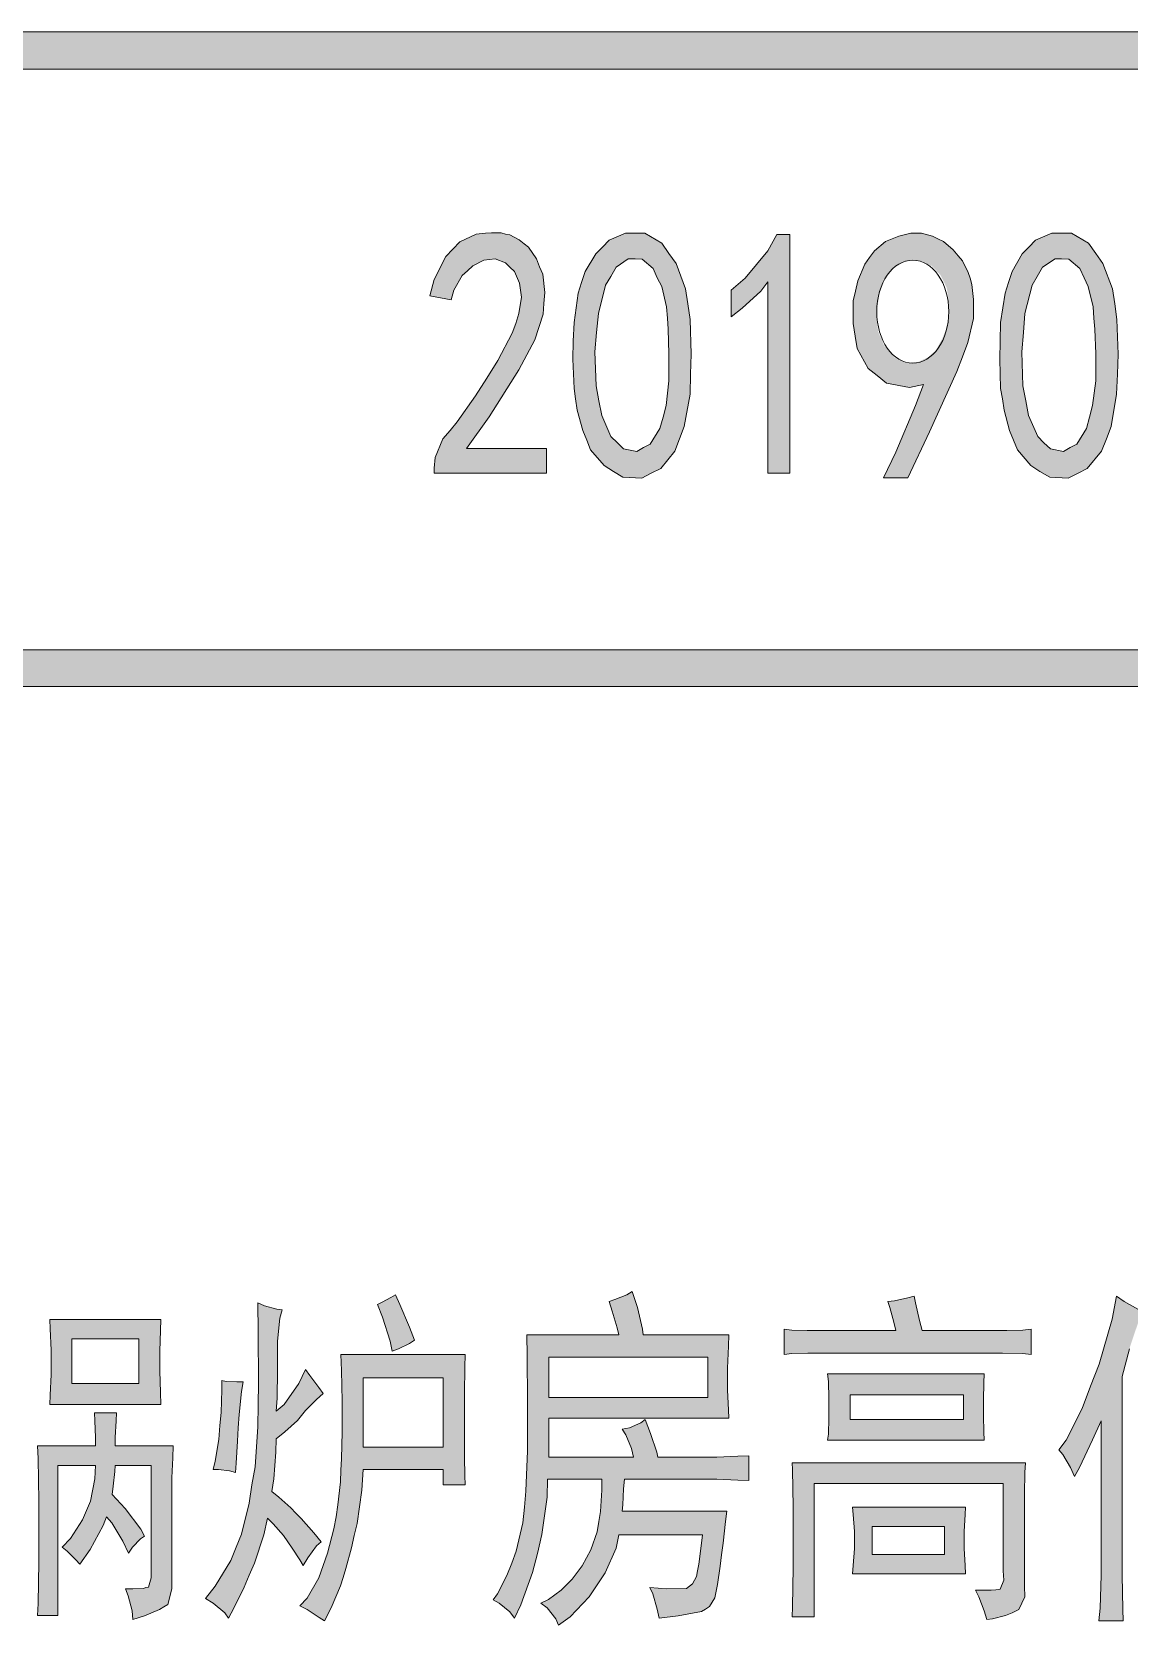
# Model space of a CAD drawing. Header units: millimetres. Extents: x 0 to 586, y 0 to 414.
# Drawn here: x 553.27 to 562.02, y 28.9 to 41.61 of the extents above; entities that cross this region are included whole.
import ezdxf

# ---------------------------------------------------------------- set-up
doc = ezdxf.new("R2010")
doc.units = ezdxf.units.MM

msp = doc.modelspace()

# ---------------------------------------------------------------- hatches: boundary and pattern name
h = msp.add_hatch(color=0)
h.dxf.hatch_style = 2
h.paths.add_polyline_path([(575.772139, 41.610139), (575.772139, 41.313806), (541.390417, 41.313806), (541.390417, 41.610139)])
h = msp.add_hatch(color=0)
h.dxf.hatch_style = 2
h.paths.add_polyline_path([(556.48225, 38.13175), (556.489306, 38.216417), (556.549278, 38.364583), (556.60925, 38.431611), (556.665694, 38.498639), (556.810333, 38.706778), (556.902056, 38.847889), (556.99025, 38.989), (557.103139, 39.207722), (557.131361, 39.285333), (557.156056, 39.362944), (557.177222, 39.493472), (557.170167, 39.549917), (557.163111, 39.606361), (557.120778, 39.698083), (557.0855, 39.733361), (557.050222, 39.768639), (556.969083, 39.800389), (556.923222, 39.793333), (556.877361, 39.789806), (556.789167, 39.743944), (556.746833, 39.705139), (556.7045, 39.666333), (556.637472, 39.549917), (556.616306, 39.472306), (556.446972, 39.504056), (556.48225, 39.634583), (556.573972, 39.818028), (556.630417, 39.878), (556.686861, 39.934444), (556.817389, 39.997944), (556.891472, 40.005), (556.937333, 40.008528), (557.014944, 40.008528), (557.050222, 39.997944), (557.0855, 39.990889), (557.159583, 39.952083), (557.198389, 39.920333), (557.233667, 39.892111), (557.297167, 39.800389), (557.321861, 39.736889), (557.346556, 39.676917), (557.364194, 39.532278), (557.357139, 39.444083), (557.350083, 39.359417), (557.283056, 39.154806), (557.219556, 39.034861), (557.156056, 38.914917), (556.919694, 38.540972), (556.739778, 38.286972), (557.378306, 38.286972), (557.378306, 38.089417), (556.48225, 38.089417)])
h = msp.add_hatch(color=0)
h.paths.add_polyline_path([(557.589972, 39.144222), (557.597028, 39.292389), (557.628778, 39.525222), (557.657, 39.609889), (557.685222, 39.698083), (557.769889, 39.839194), (557.822806, 39.892111), (557.875722, 39.948556), (558.00625, 40.005), (558.083861, 40.005), (558.161472, 40.005), (558.295528, 39.923861), (558.351972, 39.842722), (558.411944, 39.761583), (558.486028, 39.5605), (558.503667, 39.440556), (558.521306, 39.317083), (558.531889, 39.038389), (558.524833, 38.879639), (558.521306, 38.720889), (558.475444, 38.463361), (558.436639, 38.364583), (558.401361, 38.265806), (558.288472, 38.128222), (558.210861, 38.089417), (558.136778, 38.050611), (557.985083, 38.057667), (557.911, 38.103528), (557.836917, 38.152917), (557.727556, 38.276389), (557.699333, 38.354), (557.667583, 38.431611), (557.621722, 38.593889), (557.607611, 38.682083), (557.597028, 38.76675), (557.586444, 38.999583)])
h.paths.add_polyline_path([(557.776944, 39.21125), (557.762833, 39.059556), (557.773417, 38.787917), (557.794583, 38.667972), (557.819278, 38.551556), (557.889833, 38.382222), (557.94275, 38.332833), (557.992139, 38.283444), (558.097972, 38.262278), (558.150889, 38.294028), (558.203806, 38.32225), (558.281417, 38.445722), (558.306111, 38.537444), (558.330806, 38.629167), (558.351972, 38.826722), (558.351972, 38.936083), (558.351972, 39.041917), (558.348444, 39.239472), (558.341389, 39.327667), (558.334333, 39.415861), (558.295528, 39.578139), (558.26025, 39.648694), (558.2285, 39.722778), (558.140306, 39.796861), (558.083861, 39.800389), (558.027417, 39.800389), (557.932167, 39.733361), (557.889833, 39.659278), (557.8475, 39.588722), (557.791056, 39.362944)])
h = msp.add_hatch(color=0)
h.dxf.hatch_style = 2
h.paths.add_polyline_path([(559.142194, 39.616944), (559.08575, 39.542861), (558.937583, 39.405278), (558.849389, 39.33825), (558.849389, 39.549917), (558.962278, 39.645167), (559.142194, 39.863889), (559.21275, 39.994417), (559.318583, 39.994417), (559.318583, 38.089417), (559.142194, 38.089417)])
h = msp.add_hatch(color=0)
h.paths.add_polyline_path([(560.062944, 38.054139), (560.161722, 38.25875), (560.320472, 38.629167), (560.383972, 38.7985), (560.271083, 38.773806), (560.087639, 38.809083), (560.013556, 38.869056), (559.943, 38.9255), (559.854806, 39.08425), (559.837167, 39.183028), (559.823056, 39.285333), (559.823056, 39.46525), (559.840694, 39.542861), (559.858333, 39.624), (559.914778, 39.758056), (559.953583, 39.810972), (559.992389, 39.863889), (560.080583, 39.937972), (560.1335, 39.959139), (560.186417, 39.980306), (560.281667, 40.005), (560.324, 40.005), (560.366333, 40.005), (560.454528, 39.980306), (560.496861, 39.959139), (560.542722, 39.937972), (560.620333, 39.870944), (560.659139, 39.825083), (560.694417, 39.78275), (560.740278, 39.691028), (560.754389, 39.645167), (560.7685, 39.595778), (560.782611, 39.475833), (560.782611, 39.40175), (560.782611, 39.324139), (560.73675, 39.133639), (560.694417, 39.017222), (560.648556, 38.900806), (560.429833, 38.421028), (560.256972, 38.054139)])
h.paths.add_polyline_path([(560.013556, 39.295917), (560.020611, 39.221833), (560.07, 39.105417), (560.112333, 39.056028), (560.154667, 39.010167), (560.246389, 38.967833), (560.295778, 38.974889), (560.341639, 38.978417), (560.41925, 39.013694), (560.447472, 39.041917), (560.479222, 39.066611), (560.532139, 39.161861), (560.560361, 39.228889), (560.578, 39.313556), (560.585056, 39.454667), (560.578, 39.511111), (560.567417, 39.571083), (560.521556, 39.666333), (560.486278, 39.705139), (560.447472, 39.743944), (560.366333, 39.78275), (560.320472, 39.78275), (560.295778, 39.789806), (560.225222, 39.772167), (560.182889, 39.751), (560.140556, 39.726306), (560.073528, 39.638111), (560.048833, 39.571083), (560.027667, 39.504056), (560.010028, 39.366472)])
h = msp.add_hatch(color=0)
h.paths.add_polyline_path([(560.994278, 39.144222), (560.997806, 39.292389), (561.033083, 39.525222), (561.061306, 39.609889), (561.089528, 39.698083), (561.170667, 39.839194), (561.223583, 39.892111), (561.2765, 39.948556), (561.407028, 40.005), (561.484639, 40.005), (561.56225, 40.005), (561.699833, 39.923861), (561.756278, 39.842722), (561.812722, 39.761583), (561.890333, 39.5605), (561.907972, 39.440556), (561.925611, 39.317083), (561.936194, 39.038389), (561.929139, 38.879639), (561.922083, 38.720889), (561.87975, 38.463361), (561.840944, 38.364583), (561.802139, 38.265806), (561.68925, 38.128222), (561.615167, 38.089417), (561.537556, 38.050611), (561.389389, 38.057667), (561.311778, 38.103528), (561.237694, 38.152917), (561.131861, 38.276389), (561.100111, 38.354), (561.068361, 38.431611), (561.026028, 38.593889), (561.011917, 38.682083), (560.997806, 38.76675), (560.99075, 38.999583)])
h.paths.add_polyline_path([(561.18125, 39.21125), (561.167139, 39.059556), (561.174194, 38.787917), (561.198889, 38.667972), (561.220056, 38.551556), (561.294139, 38.382222), (561.343528, 38.332833), (561.396444, 38.283444), (561.49875, 38.262278), (561.551667, 38.294028), (561.604583, 38.32225), (561.682194, 38.445722), (561.706889, 38.537444), (561.731583, 38.629167), (561.756278, 38.826722), (561.756278, 38.936083), (561.756278, 39.041917), (561.749222, 39.239472), (561.742167, 39.327667), (561.735111, 39.415861), (561.696306, 39.578139), (561.664556, 39.648694), (561.629278, 39.722778), (561.541083, 39.796861), (561.484639, 39.800389), (561.431722, 39.800389), (561.332944, 39.733361), (561.290611, 39.659278), (561.248278, 39.588722), (561.191833, 39.362944)])
h = msp.add_hatch(color=0)
h.dxf.hatch_style = 2
h.paths.add_polyline_path([(575.772139, 36.681833), (575.772139, 36.389028), (541.390417, 36.389028), (541.390417, 36.681833)])
h = msp.add_hatch(color=0)
h.dxf.hatch_style = 2
h.paths.add_polyline_path([(556.171806, 31.538333), (556.207083, 31.460722), (556.284694, 31.280806), (556.3235, 31.174972), (556.284694, 31.150278), (556.1965, 31.107944), (556.147111, 31.086778), (556.129472, 31.167917), (556.0695, 31.358417), (556.030694, 31.460722), (556.065972, 31.478361), (556.136528, 31.517167)])
h = msp.add_hatch(color=0)
h.paths.add_polyline_path([(557.981556, 30.465889), (558.038, 30.476472), (558.129722, 30.515278), (558.165, 30.5435), (558.207333, 30.430611), (558.256722, 30.282444), (558.263778, 30.243639), (558.662417, 30.243639), (558.7365, 30.243639), (558.902306, 30.250694), (558.9905, 30.254222), (558.9905, 30.056667), (558.902306, 30.060194), (558.7365, 30.06725), (558.662417, 30.06725), (557.999194, 30.06725), (557.992139, 29.989639), (557.985083, 29.862639), (557.981556, 29.81325), (558.814111, 29.81325), (558.803528, 29.728583), (558.785889, 29.555722), (558.771778, 29.464), (558.761194, 29.372278), (558.740028, 29.227639), (558.729444, 29.174722), (558.718861, 29.121806), (558.676528, 29.05125), (558.644778, 29.030083), (558.613028, 29.012444), (558.426056, 28.977167), (558.274361, 28.959528), (558.26025, 29.030083), (558.224972, 29.153556), (558.200278, 29.202944), (558.334333, 29.192361), (558.493083, 29.195889), (558.517778, 29.213528), (558.542472, 29.231167), (558.574222, 29.291139), (558.581278, 29.337), (558.591861, 29.389917), (558.6095, 29.534556), (558.620083, 29.62275), (557.953333, 29.62275), (557.932167, 29.516917), (557.843972, 29.319361), (557.780472, 29.224111), (557.716972, 29.128861), (557.565278, 28.970111), (557.473556, 28.903083), (557.452389, 28.952472), (557.381833, 29.040667), (557.332444, 29.079472), (557.392417, 29.107694), (557.494722, 29.181778), (557.537056, 29.224111), (557.582917, 29.269972), (557.660528, 29.375806), (557.695806, 29.439306), (557.731083, 29.502806), (557.780472, 29.647444), (557.794583, 29.728583), (557.808694, 29.809722), (557.819278, 29.979056), (557.819278, 30.06725), (557.385361, 30.06725), (557.381833, 29.922611), (557.3395, 29.626278), (557.304222, 29.474583), (557.265417, 29.322889), (557.173694, 29.065361), (557.120778, 28.959528), (557.0855, 29.008917), (557.000833, 29.079472), (556.951444, 29.104167), (556.986722, 29.153556), (557.060806, 29.298194), (557.099611, 29.396972), (557.134889, 29.492222), (557.187806, 29.718), (557.201917, 29.845), (557.2125, 29.972), (557.226611, 30.293028), (557.226611, 30.487056), (557.226611, 30.688139), (557.223083, 31.0515), (557.219556, 31.217306), (557.953333, 31.217306), (557.939222, 31.27375), (557.900417, 31.407806), (557.875722, 31.485417), (557.921583, 31.499528), (558.016833, 31.538333), (558.059167, 31.563028), (558.1015, 31.436028), (558.143833, 31.263167), (558.147361, 31.217306), (558.83175, 31.217306), (558.828222, 31.129111), (558.821167, 30.952722), (558.821167, 30.864528), (558.821167, 30.776333), (558.828222, 30.621111), (558.83175, 30.554083), (557.395944, 30.554083), (557.395944, 30.243639), (558.06975, 30.243639), (558.055639, 30.310667), (558.009778, 30.420028)])
h.paths.add_polyline_path([(558.662417, 30.719889), (558.662417, 31.040917), (557.395944, 31.040917), (557.395944, 30.719889)])
h = msp.add_hatch(color=0)
h.dxf.hatch_style = 2
h.paths.add_polyline_path([(559.272722, 31.263167), (559.332694, 31.256111), (559.456167, 31.252583), (559.523194, 31.252583), (560.161722, 31.252583), (560.147611, 31.319611), (560.115861, 31.436028), (560.098222, 31.485417), (560.151139, 31.488944), (560.256972, 31.513639), (560.309889, 31.52775), (560.320472, 31.474833), (560.352222, 31.333722), (560.373389, 31.252583), (560.983694, 31.252583), (561.047194, 31.252583), (561.174194, 31.256111), (561.241222, 31.263167), (561.241222, 31.062083), (561.174194, 31.069139), (561.011917, 31.072667), (560.913139, 31.072667), (559.53025, 31.072667), (559.459694, 31.072667), (559.332694, 31.069139), (559.272722, 31.062083)])
h = msp.add_hatch(color=0)
h.dxf.hatch_style = 2
h.paths.add_polyline_path([(562.144333, 31.407806), (562.112583, 31.369), (562.024389, 31.107944), (561.967944, 30.885694), (561.967944, 29.478111), (561.967944, 29.301722), (561.971472, 29.030083), (561.975, 28.938361), (561.780972, 28.938361), (561.791556, 29.037139), (561.798611, 29.301722), (561.798611, 29.467528), (561.798611, 30.532917), (561.731583, 30.381222), (561.62575, 30.158972), (561.586944, 30.088417), (561.555194, 30.158972), (561.495222, 30.264806), (561.463472, 30.300083), (561.519917, 30.377694), (561.646917, 30.631694), (561.713944, 30.808083), (561.7845, 30.984472), (561.886806, 31.344306), (561.922083, 31.52775), (561.982056, 31.485417), (562.091417, 31.421917)])
h = msp.add_hatch(color=0)
h.dxf.hatch_style = 2
h.paths.add_polyline_path([(555.268694, 31.418389), (555.251056, 31.351361), (555.233417, 31.167917), (555.233417, 31.0515), (555.233417, 30.935083), (555.229889, 30.712833), (555.222833, 30.610528), (555.286333, 30.663444), (555.40275, 30.82925), (555.455667, 30.942139), (555.490944, 30.89275), (555.5615, 30.7975), (555.596778, 30.751639), (555.543861, 30.70225), (555.455667, 30.614056), (555.423917, 30.57525), (555.392167, 30.536444), (555.289861, 30.444722), (555.222833, 30.388278), (555.219306, 30.282444), (555.201667, 30.070778), (555.187556, 29.968472), (555.244, 29.922611), (555.33925, 29.837944), (555.378056, 29.795611), (555.420389, 29.753278), (555.522694, 29.640389), (555.579139, 29.566306), (555.543861, 29.534556), (555.473306, 29.439306), (555.438028, 29.379333), (555.409806, 29.425194), (555.349833, 29.516917), (555.314556, 29.566306), (555.279278, 29.619222), (555.198139, 29.710944), (555.152278, 29.756806), (555.124056, 29.62275), (555.049972, 29.396972), (555.007639, 29.301722), (554.965306, 29.206472), (554.884167, 29.037139), (554.841833, 28.959528), (554.813611, 29.001861), (554.718361, 29.079472), (554.658389, 29.11475), (554.736, 29.213528), (554.859472, 29.418139), (554.901806, 29.523972), (554.944139, 29.629806), (555.007639, 29.87675), (555.028806, 30.021389), (555.0535, 30.166028), (555.074667, 30.483528), (555.078194, 30.659917), (555.081722, 30.832778), (555.078194, 31.242), (555.074667, 31.474833), (555.127583, 31.450139), (555.226361, 31.421917)])
h = msp.add_hatch(color=0)
h.paths.add_polyline_path([(553.416611, 30.663444), (553.420139, 30.737528), (553.427194, 30.903333), (553.427194, 30.998583), (553.427194, 31.097361), (553.420139, 31.266694), (553.416611, 31.340778), (554.302083, 31.340778), (554.298556, 31.252583), (554.295028, 31.086778), (554.295028, 31.009167), (554.295028, 30.931556), (554.298556, 30.758694), (554.302083, 30.663444)])
h.paths.add_polyline_path([(554.125694, 30.82925), (554.125694, 31.185556), (553.593, 31.185556), (553.593, 30.82925)])
h = msp.add_hatch(color=0)
h.paths.add_polyline_path([(556.729194, 31.062083), (556.725667, 30.959778), (556.722139, 30.748111), (556.722139, 30.642278), (556.722139, 30.32125), (556.722139, 30.243639), (556.725667, 30.095472), (556.729194, 30.021389), (556.552806, 30.021389), (556.552806, 30.144861), (555.914278, 30.144861), (555.903694, 29.979056), (555.868417, 29.714472), (555.843722, 29.619222), (555.822556, 29.520444), (555.776694, 29.354639), (555.755528, 29.284083), (555.734361, 29.217056), (555.660278, 29.040667), (555.607361, 28.938361), (555.565028, 28.963056), (555.469778, 29.026556), (555.409806, 29.058306), (555.469778, 29.118278), (555.5615, 29.280556), (555.596778, 29.379333), (555.632056, 29.478111), (555.681444, 29.672139), (555.699083, 29.767389), (555.713194, 29.862639), (555.734361, 30.046083), (555.737889, 30.137806), (555.741417, 30.229528), (555.748472, 30.444722), (555.748472, 30.564667), (555.748472, 30.688139), (555.741417, 30.935083), (555.737889, 31.062083)])
h.paths.add_polyline_path([(556.552806, 30.32125), (556.552806, 30.875111), (555.914278, 30.875111), (555.914278, 30.32125)])
h = msp.add_hatch(color=0)
h.paths.add_polyline_path([(560.867278, 30.906861), (560.86375, 30.836306), (560.860222, 30.698722), (560.860222, 30.631694), (560.860222, 30.571722), (560.86375, 30.444722), (560.867278, 30.377694), (559.618444, 30.377694), (559.6255, 30.427083), (559.629028, 30.554083), (559.629028, 30.631694), (559.629028, 30.709306), (559.6255, 30.846889), (559.618444, 30.906861)])
h.paths.add_polyline_path([(560.701472, 30.5435), (560.701472, 30.741056), (559.798361, 30.741056), (559.798361, 30.5435)])
h = msp.add_hatch(color=0)
h.dxf.hatch_style = 2
h.paths.add_polyline_path([(554.95825, 30.843361), (554.944139, 30.76575), (554.9265, 30.582306), (554.919444, 30.476472), (554.912389, 30.370639), (554.901806, 30.19425), (554.898278, 30.120167), (554.848889, 30.134278), (554.760694, 30.144861), (554.718361, 30.144861), (554.736, 30.211889), (554.764222, 30.38475), (554.771278, 30.494111), (554.781861, 30.599944), (554.788917, 30.779861), (554.788917, 30.853944), (554.824194, 30.846889), (554.908861, 30.843361)])
h = msp.add_hatch(color=0)
h.dxf.hatch_style = 2
h.paths.add_polyline_path([(553.949306, 30.596417), (553.945778, 30.532917), (553.938722, 30.398861), (553.938722, 30.331833), (554.400861, 30.331833), (554.397333, 30.236583), (554.390278, 30.077833), (554.390278, 30.010806), (554.390278, 29.291139), (554.390278, 29.192361), (554.358528, 29.068889), (554.326778, 29.047722), (554.2915, 29.026556), (554.171556, 28.977167), (554.079833, 28.948944), (554.072778, 29.015972), (554.041028, 29.135917), (554.019861, 29.192361), (554.079833, 29.192361), (554.1645, 29.195889), (554.182139, 29.202944), (554.203306, 29.206472), (554.224472, 29.280556), (554.224472, 29.347583), (554.224472, 30.176611), (553.938722, 30.176611), (553.935194, 30.127222), (553.921083, 30.010806), (553.914028, 29.943778), (554.016333, 29.834417), (554.143333, 29.668611), (554.171556, 29.612167), (554.139806, 29.591), (554.076306, 29.523972), (554.044556, 29.478111), (553.998694, 29.573361), (553.9105, 29.718), (553.868167, 29.767389), (553.843472, 29.696833), (553.737639, 29.506333), (553.6565, 29.389917), (553.62475, 29.425194), (553.554194, 29.492222), (553.515389, 29.523972), (553.582417, 29.594528), (553.677667, 29.742694), (553.709417, 29.816778), (553.741167, 29.890861), (553.776444, 30.070778), (553.779972, 30.176611), (553.480111, 30.176611), (553.480111, 28.980694), (553.317833, 28.980694), (553.324889, 29.075944), (553.328417, 29.407556), (553.328417, 29.643917), (553.328417, 29.890861), (553.324889, 30.233056), (553.317833, 30.331833), (553.779972, 30.331833), (553.779972, 30.398861), (553.776444, 30.532917), (553.772917, 30.596417)])
h = msp.add_hatch(color=0)
h.dxf.hatch_style = 2
h.paths.add_polyline_path([(561.188306, 29.213528), (561.191833, 29.128861), (561.142444, 29.026556), (561.089528, 29.001861), (561.036611, 28.980694), (560.934306, 28.952472), (560.888444, 28.948944), (560.867278, 29.015972), (560.824944, 29.128861), (560.796722, 29.181778), (560.842583, 29.181778), (560.923722, 29.181778), (560.959, 29.185306), (560.994278, 29.188833), (561.0225, 29.262917), (561.018972, 29.337), (561.018972, 30.031972), (559.512611, 30.031972), (559.512611, 28.970111), (559.336222, 28.970111), (559.33975, 29.047722), (559.343278, 29.361694), (559.343278, 29.601583), (559.343278, 29.845), (559.33975, 30.144861), (559.336222, 30.197778), (561.195361, 30.197778), (561.191833, 30.120167), (561.188306, 29.950833), (561.188306, 29.855583)])
h = msp.add_hatch(color=0)
h.paths.add_polyline_path([(560.719111, 29.845), (560.715583, 29.785028), (560.708528, 29.650972), (560.708528, 29.580417), (560.708528, 29.513389), (560.715583, 29.379333), (560.719111, 29.312306), (559.816, 29.312306), (559.823056, 29.379333), (559.833639, 29.513389), (559.833639, 29.580417), (559.833639, 29.650972), (559.823056, 29.785028), (559.816, 29.845)])
h.paths.add_polyline_path([(560.549778, 29.467528), (560.549778, 29.689778), (559.97475, 29.689778), (559.97475, 29.467528)])

# ---------------------------------------------------------------- linework, layer by layer
at = {"color": 0, "lineweight": 0}
for points in [[(575.772139, 41.610139), (575.772139, 41.313806), (541.390417, 41.313806), (541.390417, 41.610139)], [(556.48225, 38.13175), (556.489306, 38.216417), (556.549278, 38.364583), (556.60925, 38.431611), (556.665694, 38.498639), (556.810333, 38.706778), (556.902056, 38.847889), (556.99025, 38.989), (557.103139, 39.207722), (557.131361, 39.285333), (557.156056, 39.362944), (557.177222, 39.493472), (557.170167, 39.549917), (557.163111, 39.606361), (557.120778, 39.698083), (557.0855, 39.733361), (557.050222, 39.768639), (556.969083, 39.800389), (556.923222, 39.793333), (556.877361, 39.789806), (556.789167, 39.743944), (556.746833, 39.705139), (556.7045, 39.666333), (556.637472, 39.549917), (556.616306, 39.472306), (556.446972, 39.504056), (556.48225, 39.634583), (556.573972, 39.818028), (556.630417, 39.878), (556.686861, 39.934444), (556.817389, 39.997944), (556.891472, 40.005), (556.937333, 40.008528), (557.014944, 40.008528), (557.050222, 39.997944), (557.0855, 39.990889), (557.159583, 39.952083), (557.198389, 39.920333), (557.233667, 39.892111), (557.297167, 39.800389), (557.321861, 39.736889), (557.346556, 39.676917), (557.364194, 39.532278), (557.357139, 39.444083), (557.350083, 39.359417), (557.283056, 39.154806), (557.219556, 39.034861), (557.156056, 38.914917), (556.919694, 38.540972), (556.739778, 38.286972), (557.378306, 38.286972), (557.378306, 38.089417), (556.48225, 38.089417)], [(557.589972, 39.144222), (557.597028, 39.292389), (557.628778, 39.525222), (557.657, 39.609889), (557.685222, 39.698083), (557.769889, 39.839194), (557.822806, 39.892111), (557.875722, 39.948556), (558.00625, 40.005), (558.083861, 40.005), (558.161472, 40.005), (558.295528, 39.923861), (558.351972, 39.842722), (558.411944, 39.761583), (558.486028, 39.5605), (558.503667, 39.440556), (558.521306, 39.317083), (558.531889, 39.038389), (558.524833, 38.879639), (558.521306, 38.720889), (558.475444, 38.463361), (558.436639, 38.364583), (558.401361, 38.265806), (558.288472, 38.128222), (558.210861, 38.089417), (558.136778, 38.050611), (557.985083, 38.057667), (557.911, 38.103528), (557.836917, 38.152917), (557.727556, 38.276389), (557.699333, 38.354), (557.667583, 38.431611), (557.621722, 38.593889), (557.607611, 38.682083), (557.597028, 38.76675), (557.586444, 38.999583)], [(559.142194, 39.616944), (559.08575, 39.542861), (558.937583, 39.405278), (558.849389, 39.33825), (558.849389, 39.549917), (558.962278, 39.645167), (559.142194, 39.863889), (559.21275, 39.994417), (559.318583, 39.994417), (559.318583, 38.089417), (559.142194, 38.089417)], [(560.062944, 38.054139), (560.161722, 38.25875), (560.320472, 38.629167), (560.383972, 38.7985), (560.271083, 38.773806), (560.087639, 38.809083), (560.013556, 38.869056), (559.943, 38.9255), (559.854806, 39.08425), (559.837167, 39.183028), (559.823056, 39.285333), (559.823056, 39.46525), (559.840694, 39.542861), (559.858333, 39.624), (559.914778, 39.758056), (559.953583, 39.810972), (559.992389, 39.863889), (560.080583, 39.937972), (560.1335, 39.959139), (560.186417, 39.980306), (560.281667, 40.005), (560.324, 40.005), (560.366333, 40.005), (560.454528, 39.980306), (560.496861, 39.959139), (560.542722, 39.937972), (560.620333, 39.870944), (560.659139, 39.825083), (560.694417, 39.78275), (560.740278, 39.691028), (560.754389, 39.645167), (560.7685, 39.595778), (560.782611, 39.475833), (560.782611, 39.40175), (560.782611, 39.324139), (560.73675, 39.133639), (560.694417, 39.017222), (560.648556, 38.900806), (560.429833, 38.421028), (560.256972, 38.054139)], [(560.994278, 39.144222), (560.997806, 39.292389), (561.033083, 39.525222), (561.061306, 39.609889), (561.089528, 39.698083), (561.170667, 39.839194), (561.223583, 39.892111), (561.2765, 39.948556), (561.407028, 40.005), (561.484639, 40.005), (561.56225, 40.005), (561.699833, 39.923861), (561.756278, 39.842722), (561.812722, 39.761583), (561.890333, 39.5605), (561.907972, 39.440556), (561.925611, 39.317083), (561.936194, 39.038389), (561.929139, 38.879639), (561.922083, 38.720889), (561.87975, 38.463361), (561.840944, 38.364583), (561.802139, 38.265806), (561.68925, 38.128222), (561.615167, 38.089417), (561.537556, 38.050611), (561.389389, 38.057667), (561.311778, 38.103528), (561.237694, 38.152917), (561.131861, 38.276389), (561.100111, 38.354), (561.068361, 38.431611), (561.026028, 38.593889), (561.011917, 38.682083), (560.997806, 38.76675), (560.99075, 38.999583)], [(557.776944, 39.21125), (557.762833, 39.059556), (557.773417, 38.787917), (557.794583, 38.667972), (557.819278, 38.551556), (557.889833, 38.382222), (557.94275, 38.332833), (557.992139, 38.283444), (558.097972, 38.262278), (558.150889, 38.294028), (558.203806, 38.32225), (558.281417, 38.445722), (558.306111, 38.537444), (558.330806, 38.629167), (558.351972, 38.826722), (558.351972, 38.936083), (558.351972, 39.041917), (558.348444, 39.239472), (558.341389, 39.327667), (558.334333, 39.415861), (558.295528, 39.578139), (558.26025, 39.648694), (558.2285, 39.722778), (558.140306, 39.796861), (558.083861, 39.800389), (558.027417, 39.800389), (557.932167, 39.733361), (557.889833, 39.659278), (557.8475, 39.588722), (557.791056, 39.362944)], [(561.18125, 39.21125), (561.167139, 39.059556), (561.174194, 38.787917), (561.198889, 38.667972), (561.220056, 38.551556), (561.294139, 38.382222), (561.343528, 38.332833), (561.396444, 38.283444), (561.49875, 38.262278), (561.551667, 38.294028), (561.604583, 38.32225), (561.682194, 38.445722), (561.706889, 38.537444), (561.731583, 38.629167), (561.756278, 38.826722), (561.756278, 38.936083), (561.756278, 39.041917), (561.749222, 39.239472), (561.742167, 39.327667), (561.735111, 39.415861), (561.696306, 39.578139), (561.664556, 39.648694), (561.629278, 39.722778), (561.541083, 39.796861), (561.484639, 39.800389), (561.431722, 39.800389), (561.332944, 39.733361), (561.290611, 39.659278), (561.248278, 39.588722), (561.191833, 39.362944)], [(575.772139, 36.681833), (575.772139, 36.389028), (541.390417, 36.389028), (541.390417, 36.681833)], [(556.171806, 31.538333), (556.207083, 31.460722), (556.284694, 31.280806), (556.3235, 31.174972), (556.284694, 31.150278), (556.1965, 31.107944), (556.147111, 31.086778), (556.129472, 31.167917), (556.0695, 31.358417), (556.030694, 31.460722), (556.065972, 31.478361), (556.136528, 31.517167)], [(557.981556, 30.465889), (558.038, 30.476472), (558.129722, 30.515278), (558.165, 30.5435), (558.207333, 30.430611), (558.256722, 30.282444), (558.263778, 30.243639), (558.662417, 30.243639), (558.7365, 30.243639), (558.902306, 30.250694), (558.9905, 30.254222), (558.9905, 30.056667), (558.902306, 30.060194), (558.7365, 30.06725), (558.662417, 30.06725), (557.999194, 30.06725), (557.992139, 29.989639), (557.985083, 29.862639), (557.981556, 29.81325), (558.814111, 29.81325), (558.803528, 29.728583), (558.785889, 29.555722), (558.771778, 29.464), (558.761194, 29.372278), (558.740028, 29.227639), (558.729444, 29.174722), (558.718861, 29.121806), (558.676528, 29.05125), (558.644778, 29.030083), (558.613028, 29.012444), (558.426056, 28.977167), (558.274361, 28.959528), (558.26025, 29.030083), (558.224972, 29.153556), (558.200278, 29.202944), (558.334333, 29.192361), (558.493083, 29.195889), (558.517778, 29.213528), (558.542472, 29.231167), (558.574222, 29.291139), (558.581278, 29.337), (558.591861, 29.389917), (558.6095, 29.534556), (558.620083, 29.62275), (557.953333, 29.62275), (557.932167, 29.516917), (557.843972, 29.319361), (557.780472, 29.224111), (557.716972, 29.128861), (557.565278, 28.970111), (557.473556, 28.903083), (557.452389, 28.952472), (557.381833, 29.040667), (557.332444, 29.079472), (557.392417, 29.107694), (557.494722, 29.181778), (557.537056, 29.224111), (557.582917, 29.269972), (557.660528, 29.375806), (557.695806, 29.439306), (557.731083, 29.502806), (557.780472, 29.647444), (557.794583, 29.728583), (557.808694, 29.809722), (557.819278, 29.979056), (557.819278, 30.06725), (557.385361, 30.06725), (557.381833, 29.922611), (557.3395, 29.626278), (557.304222, 29.474583), (557.265417, 29.322889), (557.173694, 29.065361), (557.120778, 28.959528), (557.0855, 29.008917), (557.000833, 29.079472), (556.951444, 29.104167), (556.986722, 29.153556), (557.060806, 29.298194), (557.099611, 29.396972), (557.134889, 29.492222), (557.187806, 29.718), (557.201917, 29.845), (557.2125, 29.972), (557.226611, 30.293028), (557.226611, 30.487056), (557.226611, 30.688139), (557.223083, 31.0515), (557.219556, 31.217306), (557.953333, 31.217306), (557.939222, 31.27375), (557.900417, 31.407806), (557.875722, 31.485417), (557.921583, 31.499528), (558.016833, 31.538333), (558.059167, 31.563028), (558.1015, 31.436028), (558.143833, 31.263167), (558.147361, 31.217306), (558.83175, 31.217306), (558.828222, 31.129111), (558.821167, 30.952722), (558.821167, 30.864528), (558.821167, 30.776333), (558.828222, 30.621111), (558.83175, 30.554083), (557.395944, 30.554083), (557.395944, 30.243639), (558.06975, 30.243639), (558.055639, 30.310667), (558.009778, 30.420028)], [(559.272722, 31.263167), (559.332694, 31.256111), (559.456167, 31.252583), (559.523194, 31.252583), (560.161722, 31.252583), (560.147611, 31.319611), (560.115861, 31.436028), (560.098222, 31.485417), (560.151139, 31.488944), (560.256972, 31.513639), (560.309889, 31.52775), (560.320472, 31.474833), (560.352222, 31.333722), (560.373389, 31.252583), (560.983694, 31.252583), (561.047194, 31.252583), (561.174194, 31.256111), (561.241222, 31.263167), (561.241222, 31.062083), (561.174194, 31.069139), (561.011917, 31.072667), (560.913139, 31.072667), (559.53025, 31.072667), (559.459694, 31.072667), (559.332694, 31.069139), (559.272722, 31.062083)], [(555.268694, 31.418389), (555.251056, 31.351361), (555.233417, 31.167917), (555.233417, 31.0515), (555.233417, 30.935083), (555.229889, 30.712833), (555.222833, 30.610528), (555.286333, 30.663444), (555.40275, 30.82925), (555.455667, 30.942139), (555.490944, 30.89275), (555.5615, 30.7975), (555.596778, 30.751639), (555.543861, 30.70225), (555.455667, 30.614056), (555.423917, 30.57525), (555.392167, 30.536444), (555.289861, 30.444722), (555.222833, 30.388278), (555.219306, 30.282444), (555.201667, 30.070778), (555.187556, 29.968472), (555.244, 29.922611), (555.33925, 29.837944), (555.378056, 29.795611), (555.420389, 29.753278), (555.522694, 29.640389), (555.579139, 29.566306), (555.543861, 29.534556), (555.473306, 29.439306), (555.438028, 29.379333), (555.409806, 29.425194), (555.349833, 29.516917), (555.314556, 29.566306), (555.279278, 29.619222), (555.198139, 29.710944), (555.152278, 29.756806), (555.124056, 29.62275), (555.049972, 29.396972), (555.007639, 29.301722), (554.965306, 29.206472), (554.884167, 29.037139), (554.841833, 28.959528), (554.813611, 29.001861), (554.718361, 29.079472), (554.658389, 29.11475), (554.736, 29.213528), (554.859472, 29.418139), (554.901806, 29.523972), (554.944139, 29.629806), (555.007639, 29.87675), (555.028806, 30.021389), (555.0535, 30.166028), (555.074667, 30.483528), (555.078194, 30.659917), (555.081722, 30.832778), (555.078194, 31.242), (555.074667, 31.474833), (555.127583, 31.450139), (555.226361, 31.421917)], [(553.416611, 30.663444), (553.420139, 30.737528), (553.427194, 30.903333), (553.427194, 30.998583), (553.427194, 31.097361), (553.420139, 31.266694), (553.416611, 31.340778), (554.302083, 31.340778), (554.298556, 31.252583), (554.295028, 31.086778), (554.295028, 31.009167), (554.295028, 30.931556), (554.298556, 30.758694), (554.302083, 30.663444)], [(554.125694, 30.82925), (554.125694, 31.185556), (553.593, 31.185556), (553.593, 30.82925)], [(556.729194, 31.062083), (556.725667, 30.959778), (556.722139, 30.748111), (556.722139, 30.642278), (556.722139, 30.32125), (556.722139, 30.243639), (556.725667, 30.095472), (556.729194, 30.021389), (556.552806, 30.021389), (556.552806, 30.144861), (555.914278, 30.144861), (555.903694, 29.979056), (555.868417, 29.714472), (555.843722, 29.619222), (555.822556, 29.520444), (555.776694, 29.354639), (555.755528, 29.284083), (555.734361, 29.217056), (555.660278, 29.040667), (555.607361, 28.938361), (555.565028, 28.963056), (555.469778, 29.026556), (555.409806, 29.058306), (555.469778, 29.118278), (555.5615, 29.280556), (555.596778, 29.379333), (555.632056, 29.478111), (555.681444, 29.672139), (555.699083, 29.767389), (555.713194, 29.862639), (555.734361, 30.046083), (555.737889, 30.137806), (555.741417, 30.229528), (555.748472, 30.444722), (555.748472, 30.564667), (555.748472, 30.688139), (555.741417, 30.935083), (555.737889, 31.062083)], [(558.662417, 30.719889), (558.662417, 31.040917), (557.395944, 31.040917), (557.395944, 30.719889)], [(560.867278, 30.906861), (560.86375, 30.836306), (560.860222, 30.698722), (560.860222, 30.631694), (560.860222, 30.571722), (560.86375, 30.444722), (560.867278, 30.377694), (559.618444, 30.377694), (559.6255, 30.427083), (559.629028, 30.554083), (559.629028, 30.631694), (559.629028, 30.709306), (559.6255, 30.846889), (559.618444, 30.906861)], [(554.95825, 30.843361), (554.944139, 30.76575), (554.9265, 30.582306), (554.919444, 30.476472), (554.912389, 30.370639), (554.901806, 30.19425), (554.898278, 30.120167), (554.848889, 30.134278), (554.760694, 30.144861), (554.718361, 30.144861), (554.736, 30.211889), (554.764222, 30.38475), (554.771278, 30.494111), (554.781861, 30.599944), (554.788917, 30.779861), (554.788917, 30.853944), (554.824194, 30.846889), (554.908861, 30.843361)], [(556.552806, 30.32125), (556.552806, 30.875111), (555.914278, 30.875111), (555.914278, 30.32125)], [(560.701472, 30.5435), (560.701472, 30.741056), (559.798361, 30.741056), (559.798361, 30.5435)], [(553.949306, 30.596417), (553.945778, 30.532917), (553.938722, 30.398861), (553.938722, 30.331833), (554.400861, 30.331833), (554.397333, 30.236583), (554.390278, 30.077833), (554.390278, 30.010806), (554.390278, 29.291139), (554.390278, 29.192361), (554.358528, 29.068889), (554.326778, 29.047722), (554.2915, 29.026556), (554.171556, 28.977167), (554.079833, 28.948944), (554.072778, 29.015972), (554.041028, 29.135917), (554.019861, 29.192361), (554.079833, 29.192361), (554.1645, 29.195889), (554.182139, 29.202944), (554.203306, 29.206472), (554.224472, 29.280556), (554.224472, 29.347583), (554.224472, 30.176611), (553.938722, 30.176611), (553.935194, 30.127222), (553.921083, 30.010806), (553.914028, 29.943778), (554.016333, 29.834417), (554.143333, 29.668611), (554.171556, 29.612167), (554.139806, 29.591), (554.076306, 29.523972), (554.044556, 29.478111), (553.998694, 29.573361), (553.9105, 29.718), (553.868167, 29.767389), (553.843472, 29.696833), (553.737639, 29.506333), (553.6565, 29.389917), (553.62475, 29.425194), (553.554194, 29.492222), (553.515389, 29.523972), (553.582417, 29.594528), (553.677667, 29.742694), (553.709417, 29.816778), (553.741167, 29.890861), (553.776444, 30.070778), (553.779972, 30.176611), (553.480111, 30.176611), (553.480111, 28.980694), (553.317833, 28.980694), (553.324889, 29.075944), (553.328417, 29.407556), (553.328417, 29.643917), (553.328417, 29.890861), (553.324889, 30.233056), (553.317833, 30.331833), (553.779972, 30.331833), (553.779972, 30.398861), (553.776444, 30.532917), (553.772917, 30.596417)], [(561.188306, 29.213528), (561.191833, 29.128861), (561.142444, 29.026556), (561.089528, 29.001861), (561.036611, 28.980694), (560.934306, 28.952472), (560.888444, 28.948944), (560.867278, 29.015972), (560.824944, 29.128861), (560.796722, 29.181778), (560.842583, 29.181778), (560.923722, 29.181778), (560.959, 29.185306), (560.994278, 29.188833), (561.0225, 29.262917), (561.018972, 29.337), (561.018972, 30.031972), (559.512611, 30.031972), (559.512611, 28.970111), (559.336222, 28.970111), (559.33975, 29.047722), (559.343278, 29.361694), (559.343278, 29.601583), (559.343278, 29.845), (559.33975, 30.144861), (559.336222, 30.197778), (561.195361, 30.197778), (561.191833, 30.120167), (561.188306, 29.950833), (561.188306, 29.855583)], [(560.719111, 29.845), (560.715583, 29.785028), (560.708528, 29.650972), (560.708528, 29.580417), (560.708528, 29.513389), (560.715583, 29.379333), (560.719111, 29.312306), (559.816, 29.312306), (559.823056, 29.379333), (559.833639, 29.513389), (559.833639, 29.580417), (559.833639, 29.650972), (559.823056, 29.785028), (559.816, 29.845)], [(560.549778, 29.467528), (560.549778, 29.689778), (559.97475, 29.689778), (559.97475, 29.467528)]]:
    msp.add_lwpolyline(points, close=True, dxfattribs=at)
msp.add_lwpolyline([(562.024389, 31.107944), (561.967944, 30.885694), (561.967944, 29.478111), (561.967944, 29.301722), (561.971472, 29.030083), (561.975, 28.938361), (561.780972, 28.938361), (561.791556, 29.037139), (561.798611, 29.301722), (561.798611, 29.467528), (561.798611, 30.532917), (561.731583, 30.381222), (561.62575, 30.158972), (561.586944, 30.088417), (561.555194, 30.158972), (561.495222, 30.264806), (561.463472, 30.300083), (561.519917, 30.377694), (561.646917, 30.631694), (561.713944, 30.808083), (561.7845, 30.984472), (561.886806, 31.344306), (561.922083, 31.52775), (561.982056, 31.485417), (562.091417, 31.421917)], dxfattribs=at)
msp.add_ellipse((560.297542, 39.378819), major_axis=(0, 0.410986), ratio=0.699571, start_param=0, end_param=6.283185, dxfattribs=at)

doc.saveas('drawing.dxf')
